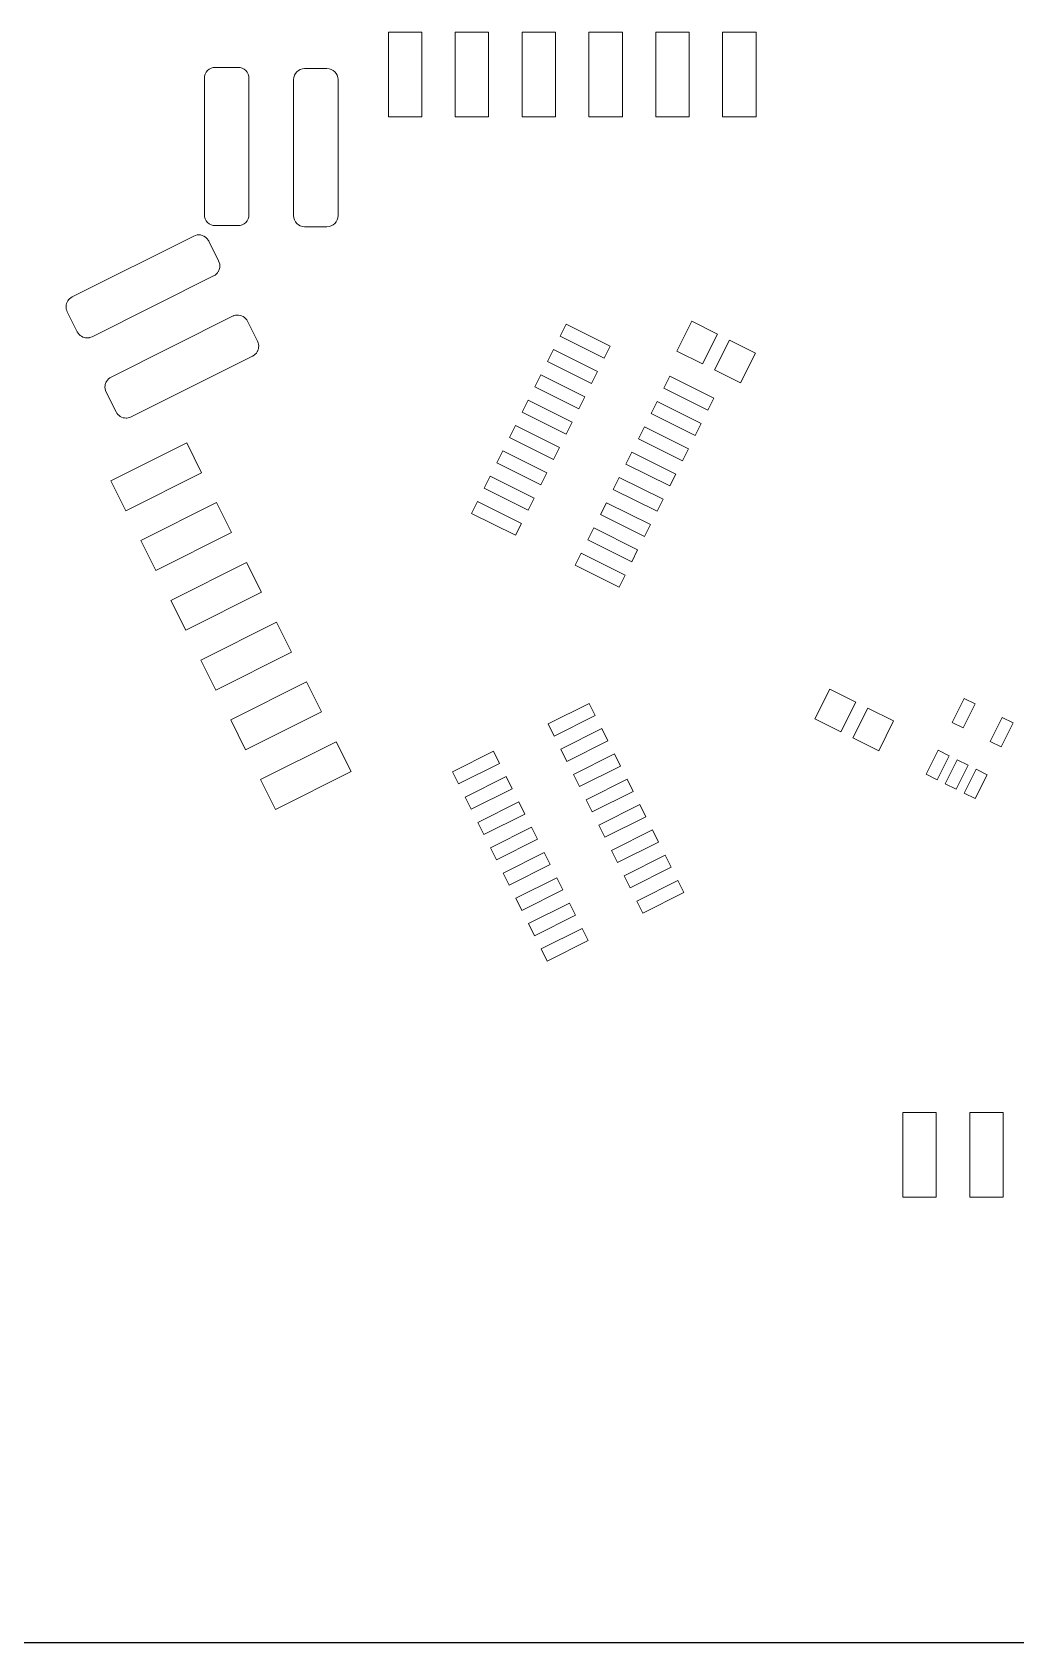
# Model space of a CAD drawing. Header units: inches. Extents: x 70 to 970, y -386 to 214.
# Drawn here: x 477.7 to 521.9, y -82.2 to -9.9 of the extents above; entities that cross this region are included whole.
import ezdxf

# ---------------------------------------------------------------- set-up
doc = ezdxf.new("R2010")
doc.units = ezdxf.units.IN
doc.header["$MEASUREMENT"] = 0

msp = doc.modelspace()

# ---------------------------------------------------------------- linework, layer by layer
at = {"color": 1, "lineweight": 0}
for p, q in [((495.195, -9.937), (493.695, -9.937)), ((493.695, -9.937), (493.695, -13.737)), ((495.195, -13.737), (495.195, -9.937)), ((498.195, -9.937), (496.695, -9.937)), ((496.695, -9.937), (496.695, -13.737)), ((498.195, -13.737), (498.195, -9.937)), ((501.195, -9.937), (499.695, -9.937)), ((499.695, -9.937), (499.695, -13.737)), ((501.195, -13.737), (501.195, -9.937)), ((504.195, -9.937), (502.695, -9.937)), ((502.695, -9.937), (502.695, -13.737)), ((504.195, -13.737), (504.195, -9.937)), ((507.195, -9.937), (505.695, -9.937)), ((505.695, -9.937), (505.695, -13.737)), ((507.195, -13.737), (507.195, -9.937)), ((510.195, -9.937), (508.695, -9.937)), ((508.695, -9.937), (508.695, -13.737)), ((510.195, -13.737), (510.195, -9.937)), ((493.695, -13.737), (495.195, -13.737)), ((496.695, -13.737), (498.195, -13.737)), ((499.695, -13.737), (501.195, -13.737)), ((502.695, -13.737), (504.195, -13.737)), ((505.695, -13.737), (507.195, -13.737)), ((508.695, -13.737), (510.195, -13.737)), ((501.678, -23.045), (501.41, -23.582)), ((503.646, -24.031), (501.678, -23.045)), ((507.308, -22.903), (506.636, -24.245)), ((508.47, -23.485), (507.308, -22.903)), ((501.41, -23.582), (503.377, -24.567)), ((507.799, -24.827), (508.47, -23.485)), ((509.007, -23.754), (508.335, -25.096)), ((510.169, -24.336), (509.007, -23.754)), ((501.11, -24.181), (500.841, -24.718)), ((503.077, -25.166), (501.11, -24.181)), ((503.377, -24.567), (503.646, -24.031)), ((506.636, -24.245), (507.799, -24.827)), ((509.498, -25.677), (510.169, -24.336)), ((500.841, -24.718), (502.808, -25.703)), ((502.808, -25.703), (503.077, -25.166)), ((508.335, -25.096), (509.498, -25.677)), ((500.541, -25.317), (500.272, -25.853)), ((500.272, -25.853), (502.24, -26.838)), ((502.508, -26.302), (500.541, -25.317)), ((506.328, -25.374), (506.059, -25.91)), ((506.059, -25.91), (508.026, -26.895)), ((508.295, -26.359), (506.328, -25.374)), ((499.973, -26.452), (499.704, -26.989)), ((501.94, -27.437), (499.973, -26.452)), ((502.24, -26.838), (502.508, -26.302)), ((505.759, -26.509), (505.491, -27.046)), ((507.727, -27.494), (505.759, -26.509)), ((508.026, -26.895), (508.295, -26.359)), ((499.704, -26.989), (501.671, -27.974)), ((501.671, -27.974), (501.94, -27.437)), ((505.491, -27.046), (507.458, -28.031)), ((499.404, -27.588), (499.135, -28.124)), ((499.135, -28.124), (501.102, -29.109)), ((501.371, -28.573), (499.404, -27.588)), ((505.191, -27.645), (504.922, -28.181)), ((504.922, -28.181), (506.889, -29.167)), ((507.158, -28.63), (505.191, -27.645)), ((507.458, -28.031), (507.727, -27.494)), ((484.641, -28.368), (481.244, -30.07)), ((485.313, -29.709), (484.641, -28.368)), ((498.835, -28.723), (498.567, -29.26)), ((500.802, -29.708), (498.835, -28.723)), ((501.102, -29.109), (501.371, -28.573)), ((504.622, -28.78), (504.353, -29.317)), ((506.589, -29.766), (504.622, -28.78)), ((506.889, -29.167), (507.158, -28.63)), ((498.567, -29.26), (500.534, -30.245)), ((504.353, -29.317), (506.321, -30.302)), ((481.244, -30.07), (481.915, -31.411)), ((481.915, -31.411), (485.313, -29.709)), ((498.267, -29.859), (497.998, -30.395)), ((500.234, -30.844), (498.267, -29.859)), ((500.534, -30.245), (500.802, -29.708)), ((504.053, -29.916), (503.785, -30.453)), ((506.021, -30.901), (504.053, -29.916)), ((506.321, -30.302), (506.589, -29.766)), ((485.985, -31.05), (482.587, -32.752)), ((486.656, -32.392), (485.985, -31.05)), ((497.698, -30.995), (497.429, -31.531)), ((499.665, -31.98), (497.698, -30.995)), ((497.998, -30.395), (499.965, -31.38)), ((499.965, -31.38), (500.234, -30.844)), ((503.485, -31.052), (503.216, -31.588)), ((505.452, -32.037), (503.485, -31.052)), ((503.785, -30.453), (505.752, -31.438)), ((505.752, -31.438), (506.021, -30.901)), ((497.429, -31.531), (499.397, -32.516)), ((503.216, -31.588), (505.183, -32.573)), ((483.258, -34.093), (486.656, -32.392)), ((499.397, -32.516), (499.665, -31.98)), ((502.916, -32.187), (502.647, -32.724)), ((504.883, -33.172), (502.916, -32.187)), ((505.183, -32.573), (505.452, -32.037)), ((482.587, -32.752), (483.258, -34.093)), ((502.647, -32.724), (504.615, -33.709)), ((504.615, -33.709), (504.883, -33.172)), ((487.328, -33.733), (483.93, -35.434)), ((487.999, -35.074), (487.328, -33.733)), ((502.348, -33.323), (502.079, -33.859)), ((502.079, -33.859), (504.046, -34.844)), ((504.315, -34.308), (502.348, -33.323)), ((504.046, -34.844), (504.315, -34.308)), ((484.602, -36.776), (487.999, -35.074)), ((483.93, -35.434), (484.602, -36.776)), ((488.671, -36.415), (485.273, -38.117)), ((489.343, -37.757), (488.671, -36.415)), ((485.273, -38.117), (485.945, -39.458)), ((485.945, -39.458), (489.343, -37.757)), ((490.014, -39.098), (486.617, -40.799)), ((490.686, -40.439), (490.014, -39.098)), ((513.512, -39.416), (512.84, -40.758)), ((514.674, -39.998), (513.512, -39.416)), ((487.288, -42.14), (490.686, -40.439)), ((502.703, -40.058), (500.864, -40.979)), ((502.976, -40.603), (502.703, -40.058)), ((514.003, -41.339), (514.674, -39.998)), ((515.211, -40.267), (514.539, -41.608)), ((516.373, -40.849), (515.211, -40.267)), ((519.539, -39.839), (519.002, -40.912)), ((519.494, -41.158), (520.031, -40.085)), ((520.031, -40.085), (519.539, -39.839)), ((486.617, -40.799), (487.288, -42.14)), ((500.864, -40.979), (501.137, -41.524)), ((501.137, -41.524), (502.976, -40.603)), ((503.272, -41.193), (501.433, -42.115)), ((503.545, -41.738), (503.272, -41.193)), ((512.84, -40.758), (514.003, -41.339)), ((515.702, -42.19), (516.373, -40.849)), ((519.002, -40.912), (519.494, -41.158)), ((521.238, -40.69), (520.701, -41.763)), ((521.193, -42.009), (521.73, -40.936)), ((521.73, -40.936), (521.238, -40.69)), ((491.358, -41.781), (487.96, -43.482)), ((492.03, -43.122), (491.358, -41.781)), ((501.705, -42.66), (503.545, -41.738)), ((514.539, -41.608), (515.702, -42.19)), ((520.701, -41.763), (521.193, -42.009)), ((498.411, -42.207), (496.571, -43.129)), ((498.684, -42.752), (498.411, -42.207)), ((501.433, -42.115), (501.705, -42.66)), ((503.841, -42.329), (502.001, -43.25)), ((504.114, -42.874), (503.841, -42.329)), ((518.375, -42.164), (517.838, -43.237)), ((518.33, -43.483), (518.867, -42.41)), ((518.867, -42.41), (518.375, -42.164)), ((519.225, -42.589), (518.687, -43.662)), ((519.716, -42.835), (519.225, -42.589)), ((488.632, -44.824), (492.03, -43.122)), ((496.571, -43.129), (496.844, -43.674)), ((496.844, -43.674), (498.684, -42.752)), ((498.98, -43.343), (497.14, -44.264)), ((499.253, -43.888), (498.98, -43.343)), ((502.001, -43.25), (502.274, -43.795)), ((502.274, -43.795), (504.114, -42.874)), ((517.838, -43.237), (518.33, -43.483)), ((519.179, -43.908), (519.716, -42.835)), ((520.074, -43.014), (519.537, -44.087)), ((520.028, -44.334), (520.566, -43.261)), ((520.566, -43.261), (520.074, -43.014)), ((487.96, -43.482), (488.632, -44.824)), ((497.413, -44.809), (499.253, -43.888)), ((504.409, -43.464), (502.57, -44.386)), ((502.843, -44.931), (504.682, -44.009)), ((504.682, -44.009), (504.409, -43.464)), ((518.687, -43.662), (519.179, -43.908)), ((519.537, -44.087), (520.028, -44.334)), ((497.14, -44.264), (497.413, -44.809)), ((499.548, -44.478), (497.709, -45.4)), ((499.821, -45.023), (499.548, -44.478)), ((502.57, -44.386), (502.843, -44.931)), ((504.978, -44.6), (503.139, -45.521)), ((505.251, -45.145), (504.978, -44.6)), ((497.709, -45.4), (497.982, -45.945)), ((497.982, -45.945), (499.821, -45.023)), ((503.139, -45.521), (503.411, -46.066)), ((503.411, -46.066), (505.251, -45.145)), ((500.117, -45.614), (498.277, -46.535)), ((498.55, -47.08), (500.39, -46.159)), ((500.39, -46.159), (500.117, -45.614)), ((505.547, -45.736), (503.707, -46.657)), ((505.82, -46.281), (505.547, -45.736)), ((498.277, -46.535), (498.55, -47.08)), ((500.686, -46.75), (498.846, -47.671)), ((500.959, -47.295), (500.686, -46.75)), ((503.707, -46.657), (503.98, -47.202)), ((503.98, -47.202), (505.82, -46.281)), ((506.115, -46.871), (504.276, -47.792)), ((506.388, -47.416), (506.115, -46.871)), ((498.846, -47.671), (499.119, -48.216)), ((499.119, -48.216), (500.959, -47.295)), ((504.549, -48.338), (506.388, -47.416)), ((501.254, -47.885), (499.415, -48.806)), ((501.527, -48.43), (501.254, -47.885)), ((504.276, -47.792), (504.549, -48.338)), ((506.684, -48.007), (504.844, -48.928)), ((506.957, -48.552), (506.684, -48.007)), ((499.415, -48.806), (499.688, -49.351)), ((499.688, -49.351), (501.527, -48.43)), ((501.823, -49.021), (499.983, -49.942)), ((502.096, -49.566), (501.823, -49.021)), ((504.844, -48.928), (505.117, -49.473)), ((505.117, -49.473), (506.957, -48.552)), ((500.256, -50.487), (502.096, -49.566)), ((499.983, -49.942), (500.256, -50.487)), ((502.392, -50.156), (500.552, -51.077)), ((502.665, -50.701), (502.392, -50.156)), ((500.552, -51.077), (500.825, -51.622)), ((500.825, -51.622), (502.665, -50.701)), ((518.288, -58.418), (516.788, -58.418)), ((516.788, -58.418), (516.788, -62.218)), ((518.288, -62.218), (518.288, -58.418)), ((521.288, -58.418), (519.788, -58.418)), ((519.788, -58.418), (519.788, -62.218)), ((521.288, -62.218), (521.288, -58.418)), ((516.788, -62.218), (518.288, -62.218)), ((519.788, -62.218), (521.288, -62.218))]:
    msp.add_line(p, q, dxfattribs=at)
at = {"color": 4}
msp.add_line((596.601, -82.218), (116.601, -82.218), dxfattribs=at)
at = {"color": 1, "lineweight": 0}
for points in [[(485.436, -12.016), (485.436, -11.74), (485.66, -11.516), (485.936, -11.516)], [(485.936, -11.516), (485.936, -11.516), (486.936, -11.516), (486.936, -11.516)], [(486.936, -11.516), (487.212, -11.516), (487.436, -11.74), (487.436, -12.016)], [(485.436, -18.116), (485.436, -18.116), (485.436, -12.016), (485.436, -12.016)], [(487.436, -12.016), (487.436, -12.016), (487.436, -18.116), (487.436, -18.116)], [(489.436, -12.066), (489.436, -11.79), (489.66, -11.566), (489.936, -11.566)], [(489.436, -18.166), (489.436, -18.166), (489.436, -12.066), (489.436, -12.066)], [(489.936, -11.566), (489.936, -11.566), (490.936, -11.566), (490.936, -11.566)], [(490.936, -11.566), (491.212, -11.566), (491.436, -11.79), (491.436, -12.066)], [(491.436, -12.066), (491.436, -12.066), (491.436, -18.166), (491.436, -18.166)], [(485.936, -18.616), (485.66, -18.616), (485.436, -18.393), (485.436, -18.116)], [(486.936, -18.616), (486.936, -18.616), (485.936, -18.616), (485.936, -18.616)], [(487.436, -18.116), (487.436, -18.393), (487.212, -18.616), (486.936, -18.616)], [(489.936, -18.666), (489.66, -18.666), (489.436, -18.443), (489.436, -18.166)], [(490.936, -18.666), (490.936, -18.666), (489.936, -18.666), (489.936, -18.666)], [(491.436, -18.166), (491.436, -18.443), (491.212, -18.666), (490.936, -18.666)], [(479.503, -21.815), (479.503, -21.815), (484.957, -19.084), (484.957, -19.084)], [(484.957, -19.084), (485.053, -19.036), (485.156, -19.022), (485.254, -19.036)], [(485.254, -19.036), (485.368, -19.053), (485.474, -19.109), (485.553, -19.196)], [(485.553, -19.196), (485.582, -19.229), (485.608, -19.266), (485.628, -19.307)], [(485.628, -19.307), (485.628, -19.307), (485.628, -19.308), (485.629, -19.308)], [(485.629, -19.308), (485.629, -19.308), (486.076, -20.201), (486.076, -20.201)], [(486.076, -20.201), (486.123, -20.296), (486.138, -20.398), (486.124, -20.495)], [(485.852, -20.873), (485.852, -20.873), (480.398, -23.604), (480.398, -23.604)], [(485.853, -20.872), (485.852, -20.873), (485.852, -20.873), (485.852, -20.873)], [(486.057, -20.683), (486.01, -20.762), (485.941, -20.828), (485.853, -20.872)], [(486.058, -20.683), (486.058, -20.683), (486.058, -20.684), (486.057, -20.683)], [(486.059, -20.68), (486.059, -20.68), (486.058, -20.681), (486.058, -20.682)], [(486.058, -20.682), (486.058, -20.682), (486.058, -20.682), (486.058, -20.682)], [(486.058, -20.682), (486.058, -20.682), (486.058, -20.683), (486.058, -20.683)], [(486.06, -20.679), (486.06, -20.68), (486.06, -20.68), (486.059, -20.68)], [(486.061, -20.678), (486.06, -20.678), (486.06, -20.679), (486.06, -20.679)], [(486.062, -20.676), (486.061, -20.676), (486.061, -20.676), (486.061, -20.676)], [(486.061, -20.676), (486.061, -20.677), (486.061, -20.678), (486.061, -20.678)], [(486.063, -20.674), (486.063, -20.674), (486.062, -20.674), (486.062, -20.675)], [(486.062, -20.675), (486.062, -20.675), (486.062, -20.675), (486.062, -20.675)], [(486.062, -20.675), (486.062, -20.675), (486.062, -20.675), (486.062, -20.675)], [(486.062, -20.675), (486.062, -20.675), (486.062, -20.675), (486.062, -20.675)], [(486.062, -20.675), (486.062, -20.675), (486.062, -20.675), (486.062, -20.676)], [(486.064, -20.672), (486.064, -20.672), (486.063, -20.673), (486.063, -20.673)], [(486.063, -20.673), (486.063, -20.673), (486.063, -20.673), (486.063, -20.673)], [(486.065, -20.671), (486.065, -20.671), (486.065, -20.671), (486.064, -20.671)], [(486.064, -20.671), (486.064, -20.671), (486.064, -20.671), (486.064, -20.671)], [(486.064, -20.671), (486.064, -20.672), (486.064, -20.672), (486.064, -20.672)], [(486.064, -20.672), (486.064, -20.672), (486.064, -20.672), (486.064, -20.672)], [(486.067, -20.666), (486.066, -20.667), (486.066, -20.668), (486.065, -20.67)], [(486.065, -20.67), (486.065, -20.67), (486.065, -20.67), (486.065, -20.67)], [(486.065, -20.67), (486.065, -20.67), (486.065, -20.67), (486.065, -20.67)], [(486.065, -20.67), (486.065, -20.67), (486.065, -20.671), (486.065, -20.671)], [(486.068, -20.665), (486.068, -20.665), (486.067, -20.666), (486.067, -20.666)], [(486.067, -20.666), (486.067, -20.666), (486.067, -20.666), (486.067, -20.666)], [(486.124, -20.499), (486.115, -20.557), (486.096, -20.613), (486.068, -20.665)], [(486.068, -20.665), (486.068, -20.665), (486.068, -20.665), (486.068, -20.665)], [(486.124, -20.496), (486.124, -20.496), (486.123, -20.496), (486.124, -20.497)], [(486.124, -20.495), (486.124, -20.495), (486.124, -20.495), (486.124, -20.496)], [(486.124, -20.497), (486.124, -20.497), (486.124, -20.498), (486.124, -20.498)], [(486.124, -20.498), (486.124, -20.498), (486.124, -20.498), (486.124, -20.498)], [(486.124, -20.498), (486.124, -20.498), (486.124, -20.498), (486.124, -20.499)], [(479.279, -22.485), (479.243, -22.413), (479.226, -22.336), (479.227, -22.26)], [(479.227, -22.24), (479.235, -22.067), (479.333, -21.903), (479.497, -21.818)], [(479.227, -22.241), (479.227, -22.241), (479.227, -22.24), (479.227, -22.24)], [(479.227, -22.242), (479.227, -22.242), (479.227, -22.242), (479.227, -22.241)], [(479.227, -22.241), (479.227, -22.241), (479.227, -22.241), (479.227, -22.241)], [(479.227, -22.243), (479.227, -22.243), (479.227, -22.242), (479.227, -22.242)], [(479.227, -22.243), (479.227, -22.243), (479.227, -22.243), (479.227, -22.243)], [(479.227, -22.246), (479.227, -22.246), (479.227, -22.246), (479.227, -22.245)], [(479.227, -22.245), (479.227, -22.245), (479.227, -22.245), (479.227, -22.245)], [(479.227, -22.245), (479.227, -22.245), (479.227, -22.245), (479.227, -22.245)], [(479.227, -22.245), (479.227, -22.245), (479.227, -22.245), (479.227, -22.245)], [(479.227, -22.247), (479.227, -22.246), (479.227, -22.246), (479.227, -22.246)], [(479.227, -22.248), (479.227, -22.248), (479.227, -22.247), (479.227, -22.247)], [(479.227, -22.247), (479.227, -22.247), (479.227, -22.247), (479.227, -22.247)], [(479.227, -22.248), (479.227, -22.248), (479.227, -22.248), (479.227, -22.248)], [(479.227, -22.248), (479.227, -22.248), (479.227, -22.248), (479.227, -22.248)], [(479.227, -22.252), (479.227, -22.252), (479.227, -22.251), (479.227, -22.251)], [(479.227, -22.253), (479.227, -22.252), (479.227, -22.252), (479.227, -22.252)], [(479.227, -22.253), (479.227, -22.253), (479.227, -22.253), (479.227, -22.253)], [(479.227, -22.253), (479.227, -22.253), (479.227, -22.253), (479.227, -22.253)], [(479.227, -22.256), (479.227, -22.256), (479.227, -22.255), (479.227, -22.255)], [(479.227, -22.255), (479.227, -22.255), (479.227, -22.255), (479.227, -22.255)], [(479.227, -22.257), (479.227, -22.257), (479.227, -22.256), (479.227, -22.256)], [(479.227, -22.256), (479.227, -22.256), (479.227, -22.256), (479.227, -22.256)], [(479.227, -22.258), (479.227, -22.258), (479.227, -22.257), (479.227, -22.257)], [(479.227, -22.257), (479.227, -22.257), (479.227, -22.257), (479.227, -22.257)], [(479.227, -22.259), (479.227, -22.258), (479.227, -22.258), (479.227, -22.258)], [(479.227, -22.26), (479.227, -22.259), (479.227, -22.259), (479.227, -22.259)], [(479.227, -22.26), (479.227, -22.26), (479.227, -22.26), (479.227, -22.26)], [(479.497, -21.818), (479.497, -21.818), (479.497, -21.818), (479.498, -21.818)], [(479.498, -21.818), (479.498, -21.818), (479.499, -21.817), (479.499, -21.817)], [(479.498, -21.818), (479.498, -21.818), (479.498, -21.818), (479.498, -21.818)], [(479.499, -21.817), (479.499, -21.817), (479.499, -21.817), (479.499, -21.817)], [(479.499, -21.817), (479.5, -21.817), (479.5, -21.817), (479.5, -21.817)], [(479.5, -21.817), (479.5, -21.817), (479.5, -21.816), (479.501, -21.816)], [(479.501, -21.816), (479.502, -21.815), (479.502, -21.815), (479.502, -21.816)], [(479.501, -21.816), (479.501, -21.816), (479.501, -21.816), (479.501, -21.816)], [(479.502, -21.816), (479.502, -21.815), (479.502, -21.815), (479.502, -21.815)], [(479.502, -21.815), (479.502, -21.815), (479.503, -21.815), (479.503, -21.815)], [(479.28, -22.486), (479.28, -22.486), (479.279, -22.486), (479.279, -22.485)], [(479.727, -23.379), (479.727, -23.379), (479.28, -22.486), (479.28, -22.486)], [(479.28, -22.486), (479.28, -22.486), (479.28, -22.486), (479.28, -22.486)], [(481.25, -25.414), (481.25, -25.414), (486.702, -22.684), (486.702, -22.684)], [(486.702, -22.684), (486.703, -22.683), (486.703, -22.683), (486.703, -22.683)], [(486.703, -22.683), (486.722, -22.674), (486.741, -22.666), (486.761, -22.659)], [(486.761, -22.659), (486.761, -22.659), (486.761, -22.659), (486.762, -22.658)], [(486.762, -22.658), (486.762, -22.658), (486.762, -22.658), (486.762, -22.658)], [(486.762, -22.658), (486.763, -22.658), (486.763, -22.658), (486.763, -22.658)], [(486.763, -22.658), (486.807, -22.643), (486.851, -22.634), (486.896, -22.631)], [(486.896, -22.631), (487.087, -22.62), (487.282, -22.721), (487.374, -22.906)], [(486.896, -22.631), (486.896, -22.631), (486.896, -22.631), (486.896, -22.631)], [(486.896, -22.631), (486.896, -22.631), (486.896, -22.631), (486.896, -22.631)], [(487.374, -22.906), (487.374, -22.906), (487.822, -23.8), (487.822, -23.8)], [(479.727, -23.381), (479.727, -23.38), (479.727, -23.38), (479.727, -23.379)], [(480.175, -23.657), (479.991, -23.657), (479.815, -23.556), (479.727, -23.381)], [(480.255, -23.65), (480.228, -23.655), (480.201, -23.657), (480.175, -23.657)], [(480.256, -23.65), (480.256, -23.65), (480.255, -23.65), (480.255, -23.65)], [(480.255, -23.65), (480.255, -23.65), (480.255, -23.65), (480.255, -23.65)], [(480.257, -23.65), (480.257, -23.65), (480.256, -23.65), (480.256, -23.65)], [(480.258, -23.65), (480.258, -23.65), (480.257, -23.65), (480.257, -23.65)], [(480.257, -23.65), (480.257, -23.65), (480.257, -23.65), (480.257, -23.65)], [(480.259, -23.65), (480.258, -23.65), (480.258, -23.65), (480.258, -23.65)], [(480.26, -23.649), (480.259, -23.649), (480.259, -23.65), (480.259, -23.65)], [(480.261, -23.649), (480.26, -23.649), (480.26, -23.65), (480.26, -23.649)], [(480.261, -23.649), (480.261, -23.649), (480.261, -23.649), (480.261, -23.649)], [(480.261, -23.649), (480.261, -23.649), (480.261, -23.649), (480.261, -23.649)], [(480.263, -23.649), (480.263, -23.649), (480.263, -23.649), (480.263, -23.649)], [(480.266, -23.648), (480.266, -23.648), (480.265, -23.648), (480.265, -23.648)], [(480.267, -23.648), (480.266, -23.648), (480.266, -23.648), (480.266, -23.648)], [(480.268, -23.648), (480.267, -23.648), (480.267, -23.648), (480.267, -23.648)], [(480.269, -23.648), (480.269, -23.648), (480.268, -23.648), (480.268, -23.648)], [(480.268, -23.648), (480.268, -23.648), (480.268, -23.648), (480.268, -23.648)], [(480.268, -23.648), (480.268, -23.648), (480.268, -23.648), (480.268, -23.648)], [(480.27, -23.648), (480.27, -23.648), (480.269, -23.648), (480.269, -23.648)], [(480.269, -23.648), (480.269, -23.648), (480.269, -23.648), (480.269, -23.648)], [(480.271, -23.647), (480.271, -23.647), (480.271, -23.648), (480.27, -23.648)], [(480.274, -23.647), (480.274, -23.647), (480.272, -23.647), (480.271, -23.647)], [(480.271, -23.647), (480.271, -23.647), (480.271, -23.647), (480.271, -23.647)], [(480.275, -23.647), (480.275, -23.647), (480.275, -23.647), (480.274, -23.647)], [(480.276, -23.646), (480.275, -23.647), (480.275, -23.647), (480.275, -23.647)], [(480.277, -23.646), (480.277, -23.646), (480.277, -23.646), (480.276, -23.646)], [(480.276, -23.646), (480.276, -23.646), (480.276, -23.646), (480.276, -23.646)], [(480.276, -23.646), (480.276, -23.646), (480.276, -23.646), (480.276, -23.646)], [(480.278, -23.646), (480.278, -23.646), (480.278, -23.646), (480.277, -23.646)], [(480.279, -23.646), (480.279, -23.646), (480.279, -23.646), (480.278, -23.646)], [(480.278, -23.646), (480.278, -23.646), (480.278, -23.646), (480.278, -23.646)], [(480.282, -23.645), (480.282, -23.645), (480.281, -23.645), (480.281, -23.645)], [(480.284, -23.645), (480.284, -23.644), (480.284, -23.645), (480.283, -23.645)], [(480.285, -23.644), (480.285, -23.644), (480.285, -23.645), (480.284, -23.644)], [(480.284, -23.644), (480.284, -23.644), (480.284, -23.645), (480.284, -23.645)], [(480.286, -23.644), (480.286, -23.644), (480.285, -23.644), (480.285, -23.644)], [(480.287, -23.644), (480.287, -23.644), (480.286, -23.644), (480.286, -23.644)], [(480.286, -23.644), (480.286, -23.644), (480.286, -23.644), (480.286, -23.644)], [(480.288, -23.644), (480.287, -23.644), (480.287, -23.644), (480.287, -23.644)], [(480.287, -23.644), (480.287, -23.644), (480.287, -23.644), (480.287, -23.644)], [(480.289, -23.644), (480.289, -23.644), (480.288, -23.643), (480.288, -23.644)], [(480.288, -23.644), (480.288, -23.644), (480.288, -23.644), (480.288, -23.644)], [(480.398, -23.604), (480.363, -23.621), (480.327, -23.634), (480.289, -23.643)], [(480.289, -23.643), (480.29, -23.643), (480.289, -23.643), (480.289, -23.644)], [(487.822, -23.8), (487.869, -23.893), (487.884, -23.993), (487.871, -24.088)], [(487.598, -24.472), (487.598, -24.472), (482.146, -27.202), (482.146, -27.202)], [(487.599, -24.471), (487.599, -24.471), (487.598, -24.471), (487.598, -24.472)], [(487.807, -24.276), (487.76, -24.357), (487.69, -24.426), (487.599, -24.471)], [(487.808, -24.275), (487.808, -24.275), (487.808, -24.275), (487.807, -24.276)], [(487.81, -24.27), (487.81, -24.272), (487.809, -24.273), (487.808, -24.274)], [(487.808, -24.274), (487.808, -24.275), (487.808, -24.275), (487.808, -24.275)], [(487.808, -24.275), (487.808, -24.275), (487.808, -24.275), (487.808, -24.275)], [(487.811, -24.27), (487.811, -24.27), (487.81, -24.27), (487.81, -24.27)], [(487.81, -24.27), (487.81, -24.27), (487.81, -24.27), (487.81, -24.27)], [(487.812, -24.268), (487.811, -24.269), (487.811, -24.269), (487.811, -24.269)], [(487.811, -24.269), (487.811, -24.269), (487.811, -24.27), (487.811, -24.27)], [(487.813, -24.266), (487.813, -24.267), (487.812, -24.267), (487.812, -24.267)], [(487.812, -24.267), (487.812, -24.267), (487.812, -24.267), (487.812, -24.267)], [(487.812, -24.267), (487.812, -24.267), (487.812, -24.267), (487.812, -24.268)], [(487.812, -24.268), (487.812, -24.268), (487.812, -24.268), (487.812, -24.268)], [(487.814, -24.264), (487.814, -24.264), (487.813, -24.265), (487.813, -24.265)], [(487.813, -24.265), (487.813, -24.265), (487.813, -24.265), (487.813, -24.265)], [(487.813, -24.265), (487.813, -24.265), (487.813, -24.266), (487.813, -24.266)], [(487.813, -24.266), (487.813, -24.266), (487.813, -24.266), (487.813, -24.266)], [(487.813, -24.266), (487.813, -24.266), (487.813, -24.266), (487.813, -24.266)], [(487.815, -24.262), (487.815, -24.263), (487.815, -24.263), (487.814, -24.263)], [(487.814, -24.263), (487.814, -24.263), (487.814, -24.263), (487.814, -24.263)], [(487.814, -24.263), (487.814, -24.263), (487.814, -24.264), (487.814, -24.264)], [(487.814, -24.264), (487.814, -24.264), (487.814, -24.264), (487.814, -24.264)], [(487.814, -24.264), (487.814, -24.264), (487.814, -24.264), (487.814, -24.264)], [(487.816, -24.261), (487.816, -24.261), (487.816, -24.261), (487.815, -24.261)], [(487.815, -24.261), (487.815, -24.261), (487.815, -24.262), (487.815, -24.262)], [(487.815, -24.262), (487.815, -24.262), (487.815, -24.263), (487.815, -24.262)], [(487.817, -24.259), (487.816, -24.259), (487.816, -24.26), (487.816, -24.26)], [(487.816, -24.26), (487.816, -24.26), (487.816, -24.26), (487.816, -24.26)], [(487.816, -24.26), (487.816, -24.26), (487.816, -24.26), (487.816, -24.26)], [(487.816, -24.26), (487.816, -24.26), (487.816, -24.261), (487.816, -24.261)], [(487.818, -24.257), (487.817, -24.257), (487.817, -24.258), (487.817, -24.258)], [(487.817, -24.258), (487.817, -24.258), (487.817, -24.258), (487.817, -24.258)], [(487.817, -24.258), (487.817, -24.259), (487.817, -24.259), (487.817, -24.259)], [(487.817, -24.259), (487.817, -24.259), (487.817, -24.259), (487.817, -24.259)], [(487.817, -24.259), (487.817, -24.259), (487.817, -24.259), (487.817, -24.259)], [(487.819, -24.255), (487.819, -24.255), (487.818, -24.255), (487.819, -24.255)], [(487.819, -24.255), (487.818, -24.255), (487.818, -24.256), (487.818, -24.256)], [(487.818, -24.256), (487.818, -24.256), (487.818, -24.257), (487.818, -24.257)], [(487.818, -24.257), (487.818, -24.257), (487.818, -24.257), (487.818, -24.257)], [(487.82, -24.253), (487.82, -24.253), (487.819, -24.254), (487.819, -24.254)], [(487.819, -24.254), (487.819, -24.254), (487.819, -24.255), (487.819, -24.255)], [(487.821, -24.251), (487.82, -24.251), (487.82, -24.252), (487.82, -24.252)], [(487.82, -24.252), (487.82, -24.252), (487.82, -24.252), (487.82, -24.252)], [(487.82, -24.252), (487.82, -24.253), (487.82, -24.253), (487.82, -24.253)], [(487.82, -24.253), (487.82, -24.253), (487.82, -24.253), (487.82, -24.253)], [(487.821, -24.25), (487.821, -24.25), (487.821, -24.251), (487.821, -24.251)], [(487.821, -24.251), (487.821, -24.251), (487.821, -24.251), (487.821, -24.251)], [(487.823, -24.247), (487.823, -24.247), (487.822, -24.248), (487.822, -24.248)], [(487.822, -24.248), (487.822, -24.248), (487.822, -24.248), (487.822, -24.249)], [(487.824, -24.245), (487.824, -24.245), (487.824, -24.246), (487.823, -24.246)], [(487.823, -24.246), (487.823, -24.246), (487.824, -24.247), (487.823, -24.247)], [(487.823, -24.247), (487.823, -24.247), (487.823, -24.247), (487.823, -24.247)], [(487.825, -24.243), (487.825, -24.243), (487.824, -24.244), (487.824, -24.244)], [(487.824, -24.244), (487.824, -24.244), (487.824, -24.244), (487.824, -24.244)], [(487.824, -24.244), (487.824, -24.244), (487.824, -24.244), (487.824, -24.244)], [(487.824, -24.244), (487.824, -24.244), (487.824, -24.245), (487.824, -24.245)], [(487.824, -24.245), (487.824, -24.245), (487.824, -24.245), (487.824, -24.245)], [(487.824, -24.245), (487.824, -24.245), (487.824, -24.245), (487.824, -24.245)], [(487.826, -24.241), (487.825, -24.242), (487.825, -24.241), (487.825, -24.242)], [(487.825, -24.242), (487.825, -24.242), (487.825, -24.242), (487.825, -24.243)], [(487.825, -24.243), (487.825, -24.243), (487.825, -24.243), (487.825, -24.243)], [(487.825, -24.243), (487.825, -24.243), (487.825, -24.243), (487.825, -24.243)], [(487.827, -24.239), (487.827, -24.239), (487.827, -24.24), (487.826, -24.24)], [(487.826, -24.24), (487.826, -24.24), (487.826, -24.24), (487.826, -24.241)], [(487.826, -24.241), (487.826, -24.241), (487.826, -24.241), (487.826, -24.241)], [(487.828, -24.237), (487.827, -24.237), (487.827, -24.237), (487.827, -24.238)], [(487.827, -24.238), (487.827, -24.238), (487.827, -24.238), (487.827, -24.238)], [(487.827, -24.238), (487.827, -24.238), (487.827, -24.238), (487.827, -24.238)], [(487.827, -24.238), (487.827, -24.238), (487.827, -24.239), (487.827, -24.239)], [(487.827, -24.239), (487.827, -24.239), (487.827, -24.239), (487.827, -24.239)], [(487.827, -24.239), (487.827, -24.239), (487.827, -24.239), (487.827, -24.239)], [(487.829, -24.235), (487.829, -24.235), (487.829, -24.235), (487.828, -24.235)], [(487.828, -24.235), (487.828, -24.235), (487.828, -24.235), (487.828, -24.235)], [(487.828, -24.235), (487.828, -24.236), (487.828, -24.236), (487.828, -24.236)], [(487.828, -24.236), (487.828, -24.236), (487.828, -24.236), (487.828, -24.236)], [(487.828, -24.236), (487.828, -24.236), (487.828, -24.236), (487.828, -24.237)], [(487.828, -24.237), (487.828, -24.237), (487.828, -24.237), (487.828, -24.237)], [(487.83, -24.233), (487.829, -24.233), (487.829, -24.234), (487.829, -24.233)], [(487.829, -24.233), (487.829, -24.234), (487.829, -24.234), (487.829, -24.234)], [(487.829, -24.234), (487.829, -24.234), (487.829, -24.235), (487.829, -24.235)], [(487.831, -24.23), (487.831, -24.23), (487.831, -24.23), (487.83, -24.231)], [(487.83, -24.231), (487.83, -24.231), (487.83, -24.231), (487.83, -24.231)], [(487.83, -24.231), (487.83, -24.231), (487.83, -24.232), (487.83, -24.232)], [(487.83, -24.232), (487.83, -24.232), (487.83, -24.232), (487.83, -24.233)], [(487.832, -24.229), (487.832, -24.229), (487.831, -24.229), (487.831, -24.229)], [(487.831, -24.229), (487.831, -24.229), (487.831, -24.23), (487.831, -24.23)], [(487.833, -24.226), (487.833, -24.226), (487.833, -24.226), (487.832, -24.226)], [(487.832, -24.226), (487.832, -24.226), (487.832, -24.227), (487.832, -24.227)], [(487.832, -24.227), (487.832, -24.227), (487.832, -24.228), (487.832, -24.227)], [(487.832, -24.227), (487.832, -24.228), (487.832, -24.228), (487.832, -24.228)], [(487.832, -24.228), (487.832, -24.228), (487.832, -24.228), (487.832, -24.229)], [(487.834, -24.224), (487.833, -24.224), (487.833, -24.224), (487.833, -24.224)], [(487.833, -24.224), (487.833, -24.224), (487.833, -24.225), (487.833, -24.225)], [(487.833, -24.225), (487.833, -24.225), (487.833, -24.225), (487.833, -24.225)], [(487.833, -24.225), (487.833, -24.225), (487.833, -24.225), (487.833, -24.225)], [(487.833, -24.225), (487.833, -24.225), (487.833, -24.226), (487.833, -24.226)], [(487.833, -24.226), (487.833, -24.226), (487.833, -24.226), (487.833, -24.226)], [(487.835, -24.221), (487.835, -24.221), (487.835, -24.221), (487.834, -24.222)], [(487.834, -24.222), (487.834, -24.222), (487.834, -24.222), (487.834, -24.222)], [(487.834, -24.222), (487.834, -24.222), (487.834, -24.222), (487.834, -24.222)], [(487.834, -24.222), (487.834, -24.222), (487.834, -24.223), (487.834, -24.223)], [(487.834, -24.223), (487.834, -24.223), (487.834, -24.224), (487.834, -24.224)], [(487.834, -24.224), (487.834, -24.224), (487.834, -24.224), (487.834, -24.224)], [(487.836, -24.219), (487.835, -24.22), (487.835, -24.22), (487.835, -24.221)], [(487.835, -24.221), (487.835, -24.221), (487.835, -24.221), (487.835, -24.221)], [(487.837, -24.215), (487.837, -24.216), (487.837, -24.216), (487.836, -24.217)], [(487.836, -24.217), (487.836, -24.217), (487.836, -24.217), (487.836, -24.218)], [(487.836, -24.218), (487.836, -24.218), (487.836, -24.218), (487.836, -24.218)], [(487.836, -24.218), (487.836, -24.218), (487.836, -24.219), (487.836, -24.219)], [(487.836, -24.219), (487.836, -24.219), (487.836, -24.219), (487.836, -24.219)], [(487.838, -24.214), (487.838, -24.214), (487.838, -24.215), (487.837, -24.215)], [(487.837, -24.215), (487.837, -24.215), (487.837, -24.215), (487.837, -24.215)], [(487.839, -24.212), (487.838, -24.213), (487.838, -24.213), (487.838, -24.214)], [(487.861, -24.143), (487.855, -24.167), (487.848, -24.19), (487.839, -24.212)], [(487.863, -24.133), (487.863, -24.136), (487.862, -24.139), (487.861, -24.143)], [(487.864, -24.131), (487.864, -24.132), (487.863, -24.132), (487.863, -24.133)], [(487.865, -24.127), (487.864, -24.128), (487.864, -24.13), (487.864, -24.131)], [(487.866, -24.122), (487.866, -24.122), (487.865, -24.122), (487.865, -24.122)], [(487.865, -24.122), (487.865, -24.123), (487.865, -24.123), (487.865, -24.123)], [(487.865, -24.123), (487.865, -24.123), (487.865, -24.124), (487.865, -24.124)], [(487.865, -24.124), (487.865, -24.124), (487.865, -24.124), (487.865, -24.125)], [(487.865, -24.125), (487.865, -24.125), (487.865, -24.125), (487.865, -24.125)], [(487.865, -24.125), (487.865, -24.125), (487.865, -24.126), (487.865, -24.127)], [(487.865, -24.127), (487.865, -24.127), (487.865, -24.127), (487.865, -24.127)], [(487.866, -24.117), (487.866, -24.117), (487.866, -24.117), (487.866, -24.117)], [(487.866, -24.12), (487.866, -24.12), (487.866, -24.121), (487.866, -24.121)], [(487.866, -24.121), (487.866, -24.121), (487.866, -24.121), (487.866, -24.122)], [(487.868, -24.112), (487.867, -24.112), (487.867, -24.112), (487.867, -24.113)], [(487.867, -24.113), (487.867, -24.113), (487.867, -24.113), (487.867, -24.113)], [(487.867, -24.114), (487.867, -24.114), (487.867, -24.115), (487.867, -24.115)], [(487.867, -24.115), (487.867, -24.115), (487.867, -24.115), (487.867, -24.115)], [(487.867, -24.115), (487.867, -24.115), (487.867, -24.116), (487.867, -24.116)], [(487.869, -24.105), (487.869, -24.106), (487.869, -24.106), (487.868, -24.106)], [(487.868, -24.106), (487.868, -24.106), (487.868, -24.107), (487.868, -24.107)], [(487.868, -24.107), (487.868, -24.107), (487.868, -24.107), (487.868, -24.107)], [(487.868, -24.107), (487.868, -24.107), (487.868, -24.108), (487.868, -24.108)], [(487.868, -24.108), (487.868, -24.108), (487.868, -24.108), (487.868, -24.108)], [(487.868, -24.108), (487.868, -24.108), (487.868, -24.109), (487.868, -24.109)], [(487.868, -24.109), (487.868, -24.109), (487.868, -24.11), (487.868, -24.11)], [(487.868, -24.11), (487.868, -24.11), (487.868, -24.11), (487.868, -24.11)], [(487.868, -24.11), (487.868, -24.11), (487.868, -24.11), (487.868, -24.11)], [(487.868, -24.11), (487.868, -24.11), (487.868, -24.111), (487.868, -24.111)], [(487.869, -24.1), (487.869, -24.1), (487.869, -24.101), (487.869, -24.101)], [(487.869, -24.101), (487.869, -24.101), (487.869, -24.101), (487.869, -24.101)], [(487.869, -24.102), (487.869, -24.102), (487.869, -24.102), (487.869, -24.102)], [(487.869, -24.102), (487.869, -24.103), (487.869, -24.103), (487.869, -24.103)], [(487.869, -24.103), (487.869, -24.103), (487.869, -24.104), (487.869, -24.104)], [(487.869, -24.104), (487.869, -24.104), (487.869, -24.104), (487.869, -24.105)], [(487.869, -24.105), (487.869, -24.105), (487.869, -24.105), (487.869, -24.105)], [(487.869, -24.105), (487.869, -24.105), (487.869, -24.105), (487.869, -24.105)], [(487.871, -24.092), (487.871, -24.093), (487.871, -24.093), (487.87, -24.093)], [(487.87, -24.093), (487.87, -24.093), (487.87, -24.094), (487.87, -24.094)], [(487.87, -24.094), (487.871, -24.094), (487.87, -24.094), (487.87, -24.094)], [(487.87, -24.094), (487.87, -24.094), (487.87, -24.095), (487.87, -24.095)], [(487.87, -24.096), (487.87, -24.096), (487.87, -24.096), (487.87, -24.097)], [(487.87, -24.097), (487.87, -24.097), (487.87, -24.097), (487.87, -24.097)], [(487.87, -24.098), (487.87, -24.098), (487.87, -24.098), (487.87, -24.098)], [(487.87, -24.098), (487.87, -24.099), (487.87, -24.099), (487.87, -24.099)], [(487.87, -24.099), (487.87, -24.099), (487.87, -24.099), (487.87, -24.099)], [(487.871, -24.088), (487.871, -24.088), (487.871, -24.089), (487.871, -24.089)], [(487.871, -24.089), (487.871, -24.089), (487.871, -24.089), (487.871, -24.089)], [(487.871, -24.089), (487.871, -24.09), (487.871, -24.09), (487.871, -24.09)], [(487.871, -24.09), (487.871, -24.09), (487.871, -24.09), (487.871, -24.09)], [(487.871, -24.09), (487.871, -24.09), (487.871, -24.091), (487.871, -24.091)], [(487.871, -24.091), (487.871, -24.091), (487.871, -24.091), (487.871, -24.091)], [(487.871, -24.091), (487.871, -24.091), (487.871, -24.091), (487.871, -24.091)], [(487.871, -24.091), (487.871, -24.092), (487.871, -24.092), (487.871, -24.092)], [(487.871, -24.092), (487.871, -24.092), (487.871, -24.092), (487.871, -24.092)], [(481.026, -26.085), (480.98, -25.993), (480.965, -25.893), (480.977, -25.797)], [(480.977, -25.795), (480.977, -25.795), (480.977, -25.794), (480.977, -25.794)], [(480.977, -25.794), (480.977, -25.794), (480.978, -25.794), (480.978, -25.794)], [(480.977, -25.796), (480.977, -25.796), (480.977, -25.795), (480.977, -25.795)], [(480.977, -25.795), (480.978, -25.795), (480.977, -25.795), (480.977, -25.795)], [(480.977, -25.797), (480.977, -25.797), (480.977, -25.797), (480.977, -25.796)], [(480.977, -25.796), (480.977, -25.796), (480.977, -25.796), (480.977, -25.796)], [(480.977, -25.797), (480.977, -25.797), (480.977, -25.797), (480.977, -25.797)], [(480.978, -25.79), (480.978, -25.79), (480.978, -25.789), (480.978, -25.789)], [(480.978, -25.789), (480.978, -25.789), (480.978, -25.789), (480.978, -25.789)], [(480.978, -25.791), (480.978, -25.79), (480.978, -25.79), (480.978, -25.79)], [(480.978, -25.79), (480.978, -25.79), (480.978, -25.79), (480.978, -25.79)], [(480.978, -25.791), (480.978, -25.791), (480.978, -25.791), (480.978, -25.791)], [(480.978, -25.793), (480.978, -25.793), (480.978, -25.792), (480.978, -25.792)], [(480.978, -25.794), (480.978, -25.794), (480.978, -25.793), (480.978, -25.793)], [(480.978, -25.793), (480.978, -25.793), (480.978, -25.793), (480.978, -25.793)], [(480.979, -25.782), (480.979, -25.782), (480.98, -25.781), (480.98, -25.781)], [(480.979, -25.783), (480.979, -25.783), (480.979, -25.782), (480.979, -25.782)], [(480.979, -25.782), (480.979, -25.782), (480.979, -25.782), (480.979, -25.782)], [(480.979, -25.783), (480.979, -25.783), (480.979, -25.783), (480.979, -25.783)], [(480.979, -25.785), (480.979, -25.785), (480.979, -25.785), (480.979, -25.784)], [(480.979, -25.785), (480.979, -25.785), (480.979, -25.785), (480.979, -25.785)], [(480.979, -25.787), (480.979, -25.787), (480.979, -25.786), (480.979, -25.786)], [(480.979, -25.787), (480.979, -25.787), (480.979, -25.787), (480.979, -25.787)], [(480.979, -25.787), (480.979, -25.787), (480.979, -25.787), (480.979, -25.787)], [(480.98, -25.776), (480.98, -25.775), (480.98, -25.775), (480.981, -25.775)], [(480.98, -25.777), (480.98, -25.777), (480.98, -25.777), (480.98, -25.776)], [(480.98, -25.776), (480.98, -25.776), (480.98, -25.776), (480.98, -25.776)], [(480.98, -25.776), (480.98, -25.776), (480.98, -25.776), (480.98, -25.776)], [(480.98, -25.778), (480.98, -25.777), (480.98, -25.777), (480.98, -25.777)], [(480.98, -25.779), (480.98, -25.779), (480.98, -25.778), (480.98, -25.778)], [(480.98, -25.778), (480.98, -25.778), (480.98, -25.778), (480.98, -25.778)], [(480.98, -25.779), (480.98, -25.779), (480.98, -25.779), (480.98, -25.779)], [(480.98, -25.781), (480.98, -25.781), (480.98, -25.781), (480.98, -25.781)], [(480.981, -25.771), (480.981, -25.771), (480.981, -25.77), (480.981, -25.77)], [(480.981, -25.77), (480.981, -25.77), (480.981, -25.77), (480.981, -25.77)], [(480.981, -25.771), (480.981, -25.771), (480.981, -25.771), (480.981, -25.771)], [(480.981, -25.774), (480.981, -25.774), (480.981, -25.773), (480.981, -25.773)], [(480.981, -25.773), (480.981, -25.773), (480.981, -25.773), (480.981, -25.773)], [(480.981, -25.775), (480.981, -25.775), (480.981, -25.774), (480.981, -25.774)], [(480.981, -25.774), (480.981, -25.774), (480.981, -25.774), (480.981, -25.774)], [(480.981, -25.775), (480.981, -25.775), (480.981, -25.775), (480.981, -25.775)], [(480.982, -25.765), (480.982, -25.764), (480.983, -25.764), (480.983, -25.764)], [(480.982, -25.766), (480.982, -25.766), (480.982, -25.766), (480.982, -25.765)], [(480.982, -25.765), (480.982, -25.765), (480.982, -25.765), (480.982, -25.765)], [(480.982, -25.768), (480.982, -25.768), (480.982, -25.767), (480.982, -25.767)], [(480.982, -25.768), (480.982, -25.768), (480.982, -25.768), (480.982, -25.768)], [(480.983, -25.761), (480.983, -25.76), (480.984, -25.759), (480.984, -25.759)], [(480.983, -25.762), (480.983, -25.762), (480.983, -25.761), (480.983, -25.761)], [(480.983, -25.761), (480.983, -25.761), (480.983, -25.761), (480.983, -25.761)], [(480.983, -25.763), (480.983, -25.763), (480.983, -25.763), (480.983, -25.762)], [(480.983, -25.762), (480.983, -25.762), (480.983, -25.762), (480.983, -25.762)], [(480.983, -25.764), (480.983, -25.764), (480.983, -25.764), (480.983, -25.763)], [(480.984, -25.759), (480.984, -25.757), (480.984, -25.756), (480.985, -25.754)], [(480.984, -25.759), (480.984, -25.759), (480.984, -25.759), (480.984, -25.759)], [(480.985, -25.753), (480.986, -25.749), (480.987, -25.746), (480.987, -25.743)], [(480.985, -25.754), (480.985, -25.754), (480.985, -25.753), (480.985, -25.753)], [(480.987, -25.743), (480.993, -25.719), (481.001, -25.696), (481.01, -25.673)], [(481.01, -25.673), (481.01, -25.673), (481.01, -25.672), (481.011, -25.671)], [(481.011, -25.67), (481.011, -25.67), (481.011, -25.669), (481.012, -25.668)], [(481.011, -25.671), (481.011, -25.671), (481.011, -25.67), (481.011, -25.67)], [(481.011, -25.671), (481.011, -25.671), (481.011, -25.671), (481.011, -25.671)], [(481.012, -25.668), (481.012, -25.667), (481.012, -25.667), (481.013, -25.667)], [(481.012, -25.668), (481.012, -25.668), (481.012, -25.668), (481.012, -25.668)], [(481.012, -25.668), (481.012, -25.668), (481.012, -25.668), (481.012, -25.668)], [(481.013, -25.666), (481.013, -25.666), (481.013, -25.665), (481.013, -25.664)], [(481.013, -25.664), (481.013, -25.664), (481.013, -25.664), (481.013, -25.664)], [(481.013, -25.664), (481.014, -25.664), (481.014, -25.664), (481.014, -25.664)], [(481.013, -25.667), (481.013, -25.667), (481.013, -25.666), (481.013, -25.666)], [(481.014, -25.662), (481.015, -25.663), (481.015, -25.662), (481.015, -25.662)], [(481.014, -25.664), (481.014, -25.664), (481.014, -25.664), (481.014, -25.664)], [(481.015, -25.661), (481.015, -25.661), (481.015, -25.661), (481.015, -25.66)], [(481.015, -25.66), (481.015, -25.66), (481.015, -25.66), (481.015, -25.66)], [(481.015, -25.66), (481.015, -25.66), (481.016, -25.66), (481.016, -25.66)], [(481.015, -25.662), (481.015, -25.661), (481.015, -25.661), (481.015, -25.661)], [(481.015, -25.661), (481.015, -25.661), (481.015, -25.661), (481.015, -25.661)], [(481.015, -25.662), (481.015, -25.662), (481.015, -25.662), (481.015, -25.662)], [(481.016, -25.658), (481.016, -25.658), (481.016, -25.657), (481.017, -25.657)], [(481.016, -25.659), (481.016, -25.658), (481.016, -25.658), (481.016, -25.658)], [(481.016, -25.658), (481.016, -25.658), (481.016, -25.658), (481.016, -25.658)], [(481.016, -25.66), (481.016, -25.66), (481.016, -25.659), (481.016, -25.659)], [(481.016, -25.659), (481.016, -25.659), (481.016, -25.659), (481.016, -25.659)], [(481.016, -25.659), (481.016, -25.659), (481.016, -25.659), (481.016, -25.659)], [(481.017, -25.656), (481.017, -25.656), (481.017, -25.655), (481.018, -25.655)], [(481.017, -25.657), (481.017, -25.657), (481.017, -25.656), (481.017, -25.656)], [(481.017, -25.656), (481.017, -25.656), (481.017, -25.656), (481.017, -25.656)], [(481.018, -25.654), (481.018, -25.654), (481.018, -25.654), (481.018, -25.653)], [(481.018, -25.653), (481.018, -25.653), (481.018, -25.653), (481.019, -25.653)], [(481.018, -25.655), (481.018, -25.655), (481.018, -25.654), (481.018, -25.654)], [(481.019, -25.652), (481.019, -25.652), (481.019, -25.651), (481.019, -25.651)], [(481.019, -25.651), (481.019, -25.651), (481.019, -25.651), (481.02, -25.651)], [(481.019, -25.653), (481.019, -25.653), (481.019, -25.652), (481.019, -25.652)], [(481.02, -25.65), (481.02, -25.65), (481.02, -25.65), (481.02, -25.649)], [(481.02, -25.649), (481.02, -25.649), (481.02, -25.649), (481.02, -25.649)], [(481.02, -25.649), (481.02, -25.649), (481.02, -25.649), (481.021, -25.649)], [(481.02, -25.651), (481.02, -25.651), (481.02, -25.65), (481.02, -25.65)], [(481.02, -25.65), (481.02, -25.65), (481.02, -25.65), (481.02, -25.65)], [(481.021, -25.647), (481.021, -25.647), (481.021, -25.647), (481.021, -25.647)], [(481.021, -25.647), (481.021, -25.647), (481.021, -25.647), (481.021, -25.647)], [(481.021, -25.647), (481.021, -25.647), (481.022, -25.647), (481.022, -25.647)], [(481.021, -25.649), (481.021, -25.649), (481.021, -25.649), (481.021, -25.649)], [(481.022, -25.645), (481.023, -25.644), (481.023, -25.644), (481.023, -25.644)], [(481.022, -25.646), (481.022, -25.646), (481.022, -25.645), (481.022, -25.646)], [(481.022, -25.646), (481.022, -25.645), (481.022, -25.645), (481.022, -25.645)], [(481.022, -25.647), (481.022, -25.646), (481.022, -25.646), (481.022, -25.646)], [(481.023, -25.643), (481.023, -25.643), (481.023, -25.643), (481.023, -25.642)], [(481.023, -25.642), (481.023, -25.642), (481.024, -25.642), (481.024, -25.642)], [(481.023, -25.644), (481.023, -25.644), (481.023, -25.644), (481.023, -25.643)], [(481.023, -25.643), (481.023, -25.643), (481.023, -25.643), (481.023, -25.643)], [(481.024, -25.642), (481.024, -25.642), (481.024, -25.642), (481.024, -25.641)], [(481.024, -25.641), (481.024, -25.641), (481.024, -25.641), (481.024, -25.641)], [(481.024, -25.641), (481.024, -25.641), (481.024, -25.641), (481.024, -25.641)], [(481.024, -25.641), (481.024, -25.641), (481.025, -25.641), (481.025, -25.641)], [(481.024, -25.642), (481.024, -25.642), (481.024, -25.642), (481.024, -25.642)], [(481.025, -25.639), (481.026, -25.639), (481.025, -25.639), (481.026, -25.638)], [(481.025, -25.64), (481.025, -25.64), (481.025, -25.639), (481.025, -25.639)], [(481.025, -25.639), (481.025, -25.639), (481.025, -25.639), (481.025, -25.639)], [(481.025, -25.641), (481.025, -25.64), (481.025, -25.64), (481.025, -25.64)], [(481.026, -25.637), (481.026, -25.636), (481.026, -25.636), (481.027, -25.636)], [(481.026, -25.638), (481.026, -25.638), (481.026, -25.638), (481.026, -25.637)], [(481.026, -25.637), (481.026, -25.637), (481.026, -25.637), (481.026, -25.637)], [(481.027, -25.635), (481.027, -25.635), (481.027, -25.634), (481.028, -25.634)], [(481.027, -25.636), (481.027, -25.636), (481.027, -25.636), (481.027, -25.635)], [(481.027, -25.635), (481.027, -25.635), (481.027, -25.635), (481.027, -25.635)], [(481.028, -25.633), (481.028, -25.633), (481.028, -25.633), (481.028, -25.632)], [(481.028, -25.632), (481.029, -25.632), (481.029, -25.632), (481.029, -25.632)], [(481.028, -25.634), (481.028, -25.633), (481.028, -25.633), (481.028, -25.633)], [(481.028, -25.634), (481.028, -25.634), (481.028, -25.634), (481.028, -25.634)], [(481.029, -25.631), (481.029, -25.631), (481.03, -25.63), (481.03, -25.63)], [(481.029, -25.632), (481.029, -25.632), (481.029, -25.631), (481.029, -25.632)], [(481.029, -25.632), (481.029, -25.631), (481.03, -25.631), (481.029, -25.631)], [(481.03, -25.629), (481.031, -25.629), (481.031, -25.629), (481.031, -25.628)], [(481.03, -25.63), (481.03, -25.63), (481.03, -25.629), (481.03, -25.63)], [(481.03, -25.63), (481.03, -25.629), (481.03, -25.629), (481.03, -25.629)], [(481.031, -25.627), (481.032, -25.627), (481.032, -25.627), (481.032, -25.626)], [(481.031, -25.628), (481.031, -25.627), (481.031, -25.627), (481.031, -25.627)], [(481.031, -25.627), (481.031, -25.627), (481.031, -25.627), (481.031, -25.627)], [(481.031, -25.628), (481.031, -25.628), (481.031, -25.628), (481.031, -25.628)], [(481.032, -25.625), (481.033, -25.625), (481.033, -25.625), (481.033, -25.624)], [(481.032, -25.626), (481.032, -25.625), (481.032, -25.625), (481.032, -25.625)], [(481.032, -25.625), (481.032, -25.625), (481.032, -25.625), (481.032, -25.625)], [(481.032, -25.626), (481.032, -25.626), (481.032, -25.626), (481.032, -25.626)], [(481.032, -25.626), (481.032, -25.626), (481.032, -25.626), (481.032, -25.626)], [(481.032, -25.626), (481.032, -25.626), (481.032, -25.626), (481.032, -25.626)], [(481.033, -25.623), (481.034, -25.623), (481.034, -25.623), (481.034, -25.622)], [(481.033, -25.624), (481.033, -25.623), (481.034, -25.623), (481.033, -25.623)], [(481.033, -25.624), (481.033, -25.625), (481.033, -25.624), (481.033, -25.624)], [(481.034, -25.622), (481.034, -25.622), (481.034, -25.622), (481.034, -25.622)], [(481.034, -25.622), (481.034, -25.622), (481.034, -25.622), (481.034, -25.622)], [(481.034, -25.622), (481.034, -25.622), (481.034, -25.622), (481.034, -25.622)], [(481.035, -25.62), (481.035, -25.62), (481.035, -25.62), (481.035, -25.62)], [(481.035, -25.62), (481.035, -25.62), (481.035, -25.62), (481.035, -25.62)], [(481.035, -25.62), (481.035, -25.62), (481.035, -25.62), (481.035, -25.62)], [(481.036, -25.618), (481.037, -25.617), (481.037, -25.617), (481.037, -25.617)], [(481.036, -25.618), (481.036, -25.618), (481.036, -25.618), (481.036, -25.618)], [(481.036, -25.618), (481.036, -25.618), (481.036, -25.618), (481.036, -25.618)], [(481.037, -25.616), (481.038, -25.616), (481.038, -25.615), (481.038, -25.615)], [(481.037, -25.617), (481.037, -25.617), (481.037, -25.617), (481.037, -25.616)], [(481.037, -25.616), (481.037, -25.616), (481.037, -25.616), (481.037, -25.616)], [(481.038, -25.615), (481.039, -25.614), (481.039, -25.612), (481.04, -25.611)], [(481.038, -25.615), (481.038, -25.615), (481.038, -25.615), (481.038, -25.615)], [(481.04, -25.611), (481.04, -25.611), (481.04, -25.611), (481.04, -25.611)], [(481.04, -25.611), (481.04, -25.611), (481.041, -25.611), (481.041, -25.611)], [(481.041, -25.61), (481.088, -25.529), (481.159, -25.46), (481.249, -25.414)], [(481.041, -25.611), (481.041, -25.61), (481.041, -25.61), (481.041, -25.61)], [(481.249, -25.414), (481.249, -25.414), (481.25, -25.414), (481.25, -25.414)], [(481.474, -26.979), (481.474, -26.979), (481.026, -26.085), (481.026, -26.085)], [(481.921, -27.255), (481.738, -27.255), (481.562, -27.154), (481.474, -26.979)], [(481.952, -27.255), (481.942, -27.255), (481.932, -27.255), (481.921, -27.255)], [(482.085, -27.228), (482.042, -27.243), (481.997, -27.252), (481.952, -27.255)], [(481.952, -27.255), (481.952, -27.255), (481.952, -27.255), (481.952, -27.255)], [(481.952, -27.255), (481.952, -27.255), (481.952, -27.255), (481.952, -27.255)], [(482.086, -27.228), (482.085, -27.228), (482.085, -27.228), (482.085, -27.228)], [(482.087, -27.227), (482.087, -27.227), (482.086, -27.227), (482.086, -27.228)], [(482.145, -27.202), (482.126, -27.212), (482.107, -27.22), (482.087, -27.227)], [(482.087, -27.227), (482.088, -27.227), (482.087, -27.227), (482.087, -27.227)], [(482.146, -27.202), (482.146, -27.202), (482.145, -27.202), (482.145, -27.202)]]:
    msp.add_open_spline(points, degree=3, dxfattribs=at)
for points, knots in [([(486.063, -20.673), (486.063, -20.673), (486.063, -20.674), (486.063, -20.674), (486.063, -20.674), (486.063, -20.674), (486.063, -20.674)], [93, 93, 93, 93, 94, 94, 94, 95, 95, 95, 95]), ([(479.227, -22.245), (479.227, -22.244), (479.227, -22.244), (479.227, -22.244), (479.227, -22.243), (479.227, -22.243), (479.227, -22.243)], [41, 41, 41, 41, 42, 42, 42, 43, 43, 43, 43]), ([(479.227, -22.25), (479.227, -22.25), (479.227, -22.249), (479.227, -22.249), (479.227, -22.249), (479.227, -22.249), (479.227, -22.248)], [30, 30, 30, 30, 31, 31, 31, 32, 32, 32, 32]), ([(479.227, -22.251), (479.227, -22.251), (479.227, -22.251), (479.227, -22.251), (479.227, -22.25), (479.227, -22.25), (479.227, -22.25)], [28, 28, 28, 28, 29, 29, 29, 30, 30, 30, 30]), ([(479.227, -22.255), (479.227, -22.255), (479.227, -22.254), (479.227, -22.254), (479.227, -22.254), (479.227, -22.254), (479.227, -22.253)], [22, 22, 22, 22, 23, 23, 23, 24, 24, 24, 24]), ([(480.263, -23.649), (480.263, -23.649), (480.262, -23.649), (480.262, -23.649), (480.262, -23.649), (480.261, -23.649), (480.261, -23.649)], [153, 153, 153, 153, 154, 154, 154, 155, 155, 155, 155]), ([(480.265, -23.648), (480.265, -23.649), (480.265, -23.649), (480.264, -23.649), (480.264, -23.649), (480.264, -23.649), (480.263, -23.649)], [150, 150, 150, 150, 151, 151, 151, 152, 152, 152, 152]), ([(480.281, -23.645), (480.281, -23.645), (480.281, -23.645), (480.28, -23.645), (480.28, -23.645), (480.28, -23.646), (480.279, -23.646)], [127, 127, 127, 127, 128, 128, 128, 129, 129, 129, 129]), ([(480.283, -23.645), (480.283, -23.645), (480.282, -23.645), (480.282, -23.645), (480.282, -23.645), (480.282, -23.645), (480.282, -23.645)], [124, 124, 124, 124, 125, 125, 125, 126, 126, 126, 126]), ([(487.822, -24.249), (487.822, -24.249), (487.822, -24.249), (487.822, -24.249), (487.822, -24.25), (487.821, -24.25), (487.821, -24.25)], [371, 371, 371, 371, 372, 372, 372, 373, 373, 373, 373]), ([(487.867, -24.116), (487.866, -24.116), (487.867, -24.116), (487.867, -24.117), (487.867, -24.117), (487.866, -24.117), (487.866, -24.117)], [275, 275, 275, 275, 276, 276, 276, 277, 277, 277, 277]), ([(487.866, -24.117), (487.866, -24.117), (487.866, -24.118), (487.866, -24.118), (487.866, -24.118), (487.866, -24.118), (487.866, -24.119)], [278, 278, 278, 278, 279, 279, 279, 280, 280, 280, 280]), ([(487.866, -24.119), (487.866, -24.119), (487.866, -24.119), (487.866, -24.119), (487.866, -24.12), (487.866, -24.119), (487.866, -24.12)], [280, 280, 280, 280, 281, 281, 281, 282, 282, 282, 282]), ([(487.867, -24.113), (487.867, -24.113), (487.867, -24.113), (487.867, -24.114), (487.867, -24.114), (487.867, -24.114), (487.867, -24.114)], [270, 270, 270, 270, 271, 271, 271, 272, 272, 272, 272]), ([(487.868, -24.111), (487.868, -24.111), (487.868, -24.111), (487.868, -24.111), (487.868, -24.112), (487.868, -24.112), (487.868, -24.112)], [266, 266, 266, 266, 267, 267, 267, 268, 268, 268, 268]), ([(487.87, -24.099), (487.87, -24.099), (487.869, -24.1), (487.869, -24.1), (487.869, -24.1), (487.869, -24.1), (487.869, -24.1)], [244, 244, 244, 244, 245, 245, 245, 246, 246, 246, 246]), ([(487.869, -24.101), (487.869, -24.101), (487.869, -24.101), (487.869, -24.102), (487.869, -24.102), (487.869, -24.102), (487.869, -24.102)], [248, 248, 248, 248, 249, 249, 249, 250, 250, 250, 250]), ([(487.87, -24.095), (487.87, -24.095), (487.87, -24.095), (487.87, -24.095), (487.87, -24.096), (487.87, -24.096), (487.87, -24.096)], [235, 235, 235, 235, 236, 236, 236, 237, 237, 237, 237]), ([(487.87, -24.097), (487.87, -24.097), (487.87, -24.097), (487.87, -24.098), (487.87, -24.098), (487.87, -24.098), (487.87, -24.098)], [239, 239, 239, 239, 240, 240, 240, 241, 241, 241, 241]), ([(480.978, -25.789), (480.978, -25.788), (480.979, -25.788), (480.979, -25.788), (480.979, -25.788), (480.979, -25.787), (480.979, -25.787)], [21, 21, 21, 21, 22, 22, 22, 23, 23, 23, 23]), ([(480.978, -25.792), (480.978, -25.792), (480.978, -25.792), (480.978, -25.792), (480.978, -25.792), (480.978, -25.792), (480.978, -25.791)], [14, 14, 14, 14, 15, 15, 15, 16, 16, 16, 16]), ([(480.98, -25.781), (480.979, -25.781), (480.98, -25.78), (480.98, -25.78), (480.98, -25.78), (480.98, -25.78), (480.98, -25.779)], [37, 37, 37, 37, 38, 38, 38, 39, 39, 39, 39]), ([(480.979, -25.784), (480.979, -25.784), (480.979, -25.784), (480.979, -25.784), (480.979, -25.783), (480.979, -25.783), (480.979, -25.783)], [30, 30, 30, 30, 31, 31, 31, 32, 32, 32, 32]), ([(480.979, -25.786), (480.979, -25.786), (480.979, -25.786), (480.979, -25.786), (480.979, -25.785), (480.979, -25.785), (480.979, -25.785)], [26, 26, 26, 26, 27, 27, 27, 28, 28, 28, 28]), ([(480.981, -25.77), (480.982, -25.77), (480.982, -25.769), (480.982, -25.769), (480.982, -25.769), (480.982, -25.769), (480.982, -25.768)], [57, 57, 57, 57, 58, 58, 58, 59, 59, 59, 59]), ([(480.981, -25.773), (480.981, -25.772), (480.981, -25.772), (480.981, -25.772), (480.981, -25.772), (480.981, -25.771), (480.981, -25.771)], [52, 52, 52, 52, 53, 53, 53, 54, 54, 54, 54]), ([(480.982, -25.767), (480.982, -25.767), (480.982, -25.767), (480.982, -25.767), (480.982, -25.766), (480.982, -25.766), (480.982, -25.766)], [61, 61, 61, 61, 62, 62, 62, 63, 63, 63, 63]), ([(481.014, -25.664), (481.014, -25.663), (481.014, -25.663), (481.014, -25.663), (481.014, -25.663), (481.014, -25.663), (481.014, -25.662)], [98, 98, 98, 98, 99, 99, 99, 100, 100, 100, 100]), ([(481.021, -25.649), (481.021, -25.648), (481.021, -25.648), (481.021, -25.648), (481.021, -25.648), (481.021, -25.648), (481.021, -25.647)], [129, 129, 129, 129, 130, 130, 130, 131, 131, 131, 131]), ([(481.034, -25.622), (481.034, -25.621), (481.034, -25.621), (481.034, -25.621), (481.034, -25.621), (481.035, -25.621), (481.035, -25.62)], [184, 184, 184, 184, 185, 185, 185, 186, 186, 186, 186]), ([(481.035, -25.62), (481.035, -25.62), (481.036, -25.619), (481.036, -25.619), (481.036, -25.619), (481.036, -25.619), (481.036, -25.618)], [189, 189, 189, 189, 190, 190, 190, 191, 191, 191, 191])]:
    msp.add_open_spline(points, degree=3, knots=knots, dxfattribs=at)

doc.saveas('drawing.dxf')
